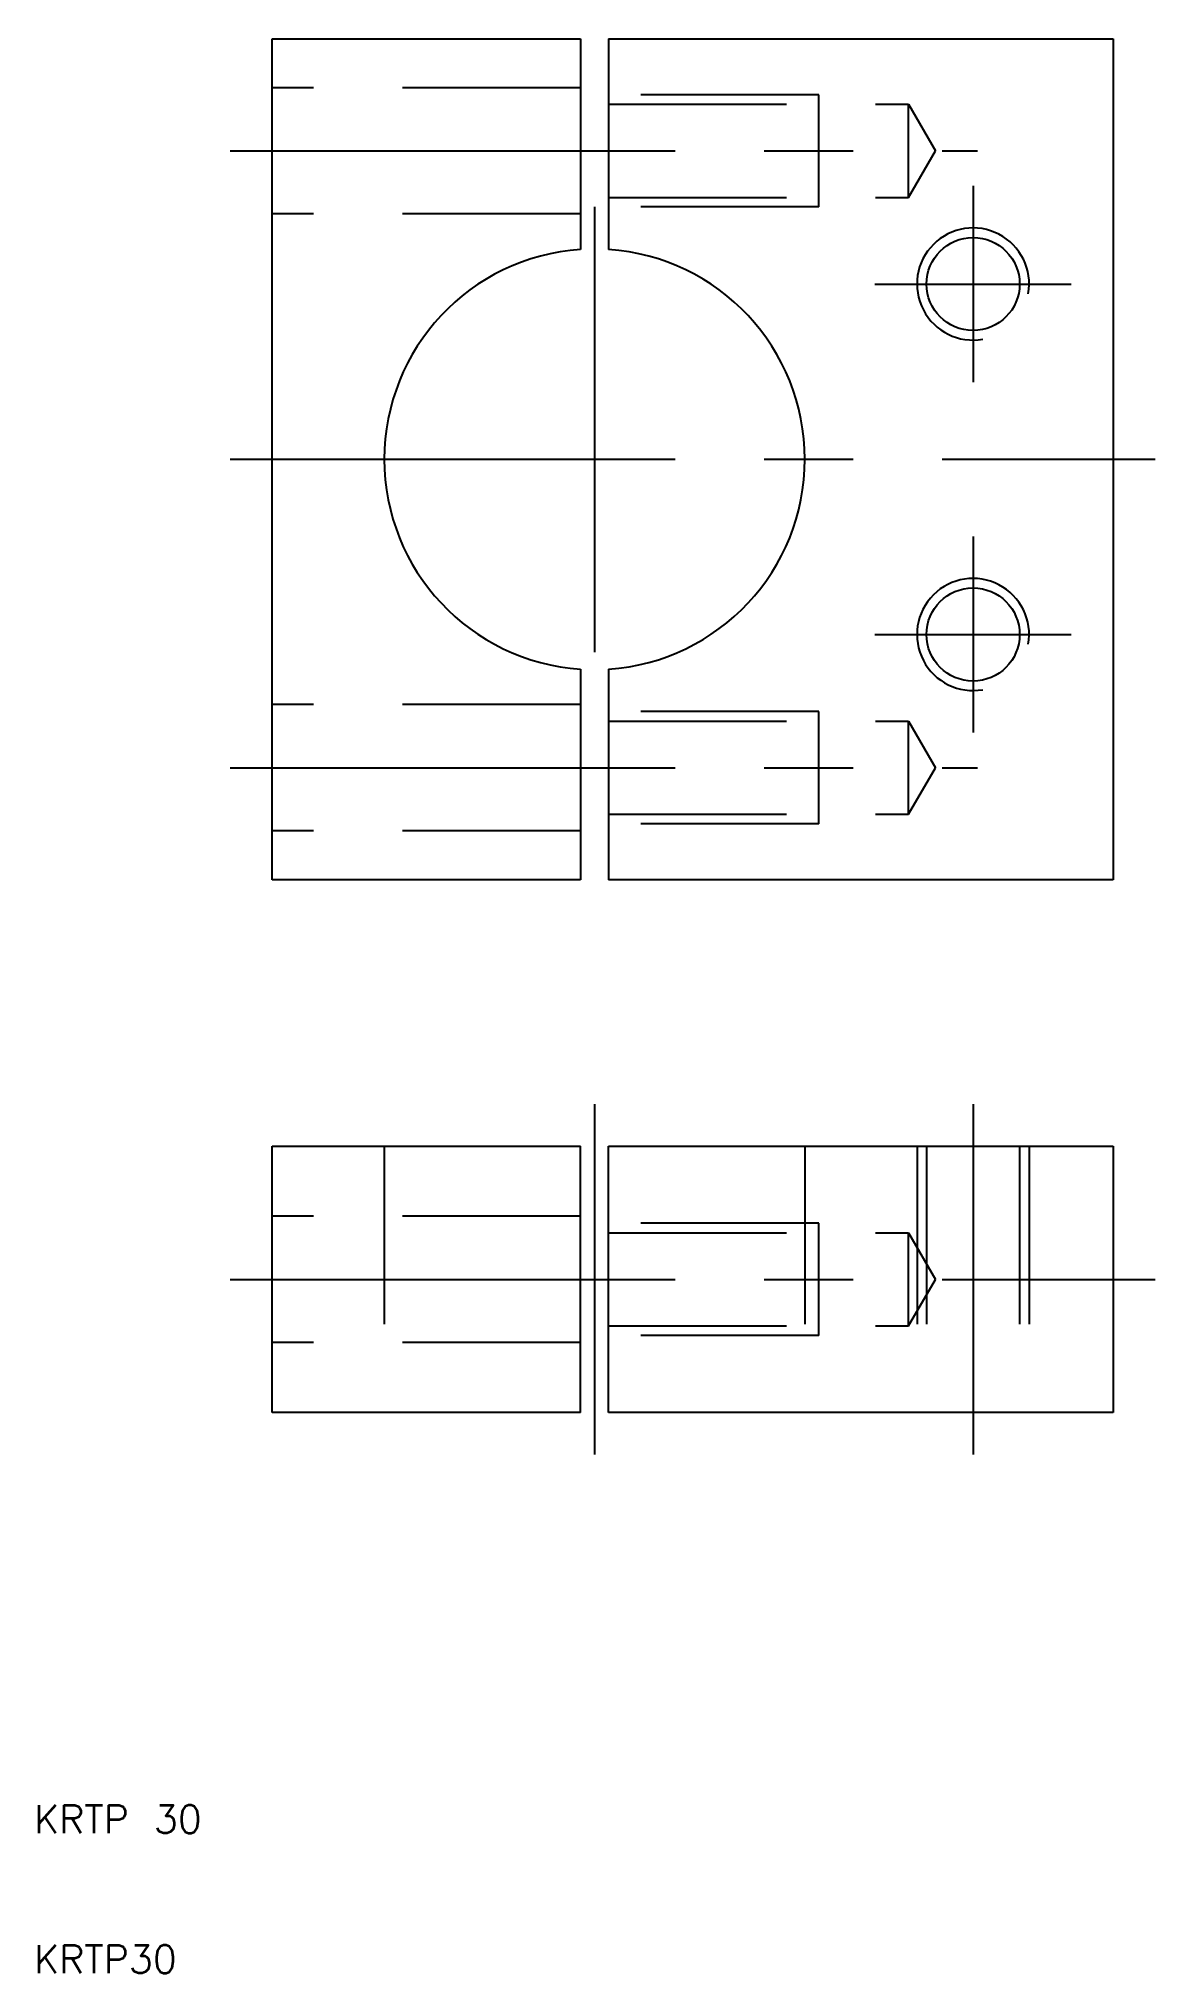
# Model space of a CAD drawing. Extents: x 10 to 90, y 10 to 148.
import ezdxf

# ---------------------------------------------------------------- set-up
doc = ezdxf.new("R2010")
doc.units = 0
doc.linetypes.add('CENTER', pattern=[50.8, 31.75, -6.35, 6.35, -6.35])
doc.linetypes.add('DASHED', pattern=[19.05, 12.7, -6.35])
doc.layers.get('0').update_dxf_attribs({"linetype": 'CONTINUOUS'})
doc.layers.add('CENTER', color=1, linetype='CENTER')
doc.styles.get("Standard").update_dxf_attribs({"font": 'txt.shx'})

msp = doc.modelspace()

# ---------------------------------------------------------------- linework, layer by layer
for p, q in [((27, 88), (27, 148)), ((27, 148), (49, 148)), ((49, 148), (49, 132.97)), ((51, 148), (87, 148)), ((51, 148), (51, 132.97)), ((87, 148), (87, 88)), ((49, 103.03), (49, 88)), ((51, 103.03), (51, 88)), ((49, 88), (27, 88)), ((87, 88), (51, 88)), ((27, 69), (49, 69)), ((27, 50), (27, 69)), ((49, 50), (49, 69)), ((51, 69), (87, 69)), ((51, 50), (51, 69)), ((87, 69), (87, 50)), ((49, 50), (27, 50)), ((87, 50), (51, 50))]:
    msp.add_line(p, q)
at = {"color": 3, "linetype": 'DASHED'}
for p, q in [((49, 144.5), (27, 144.5)), ((66, 144), (51, 144)), ((66, 136), (66, 144)), ((51, 143.32), (72.4, 143.32)), ((72.4, 143.32), (74.32, 140)), ((72.4, 136.68), (72.4, 143.32)), ((72.4, 136.68), (74.32, 140)), ((51, 136.68), (72.4, 136.68)), ((49, 135.5), (27, 135.5)), ((66, 136), (51, 136)), ((49, 100.5), (27, 100.5)), ((66, 100), (51, 100)), ((66, 92), (66, 100)), ((51, 99.32), (72.4, 99.32)), ((72.4, 99.32), (74.32, 96)), ((72.4, 92.68), (72.4, 99.32)), ((72.4, 92.68), (74.32, 96)), ((51, 92.68), (72.4, 92.68)), ((49, 91.5), (27, 91.5)), ((66, 92), (51, 92)), ((35, 69), (35, 50)), ((65, 69), (65, 50)), ((73, 69), (73, 50)), ((73.68, 69), (73.68, 50)), ((80.32, 69), (80.32, 50)), ((81, 69), (81, 50)), ((49, 64), (27, 64)), ((66, 63.5), (51, 63.5)), ((66, 55.5), (66, 63.5)), ((51, 62.82), (72.4, 62.82)), ((72.4, 62.82), (74.32, 59.5)), ((72.4, 56.18), (72.4, 62.82)), ((72.4, 56.18), (74.32, 59.5)), ((51, 56.18), (72.4, 56.18)), ((66, 55.5), (51, 55.5)), ((49, 55), (27, 55))]:
    msp.add_line(p, q, dxfattribs=at)
for centre in [(77, 130.5), (77, 105.5)]:
    msp.add_circle(centre, 3.32)
at = {"color": 3}
for centre in [(77, 130.5), (77, 105.5)]:
    msp.add_arc(centre, 4, 350, 280, dxfattribs=at)
for start, end in [(93.8226, 266.1774), (273.8226, 86.1774)]:
    msp.add_arc((50, 118), 15, start, end)
at = {"layer": 'CENTER'}
for p, q in [((24, 140), (77.32, 140)), ((77, 137.5), (77, 123.5)), ((50, 136), (50, 100)), ((70, 130.5), (84, 130.5)), ((24, 118), (90, 118)), ((77, 112.5), (77, 98.5)), ((70, 105.5), (84, 105.5)), ((24, 96), (77.32, 96)), ((50, 72), (50, 47)), ((77, 72), (77, 47)), ((24, 59.5), (90, 59.5))]:
    msp.add_line(p, q, dxfattribs=at)

# ---------------------------------------------------------------- texts
for s, p in [('KRTP 30', (10, 20)), ('KRTP30', (10, 10))]:
    msp.add_text(s, height=2).set_placement(p)

doc.saveas('drawing.dxf')
